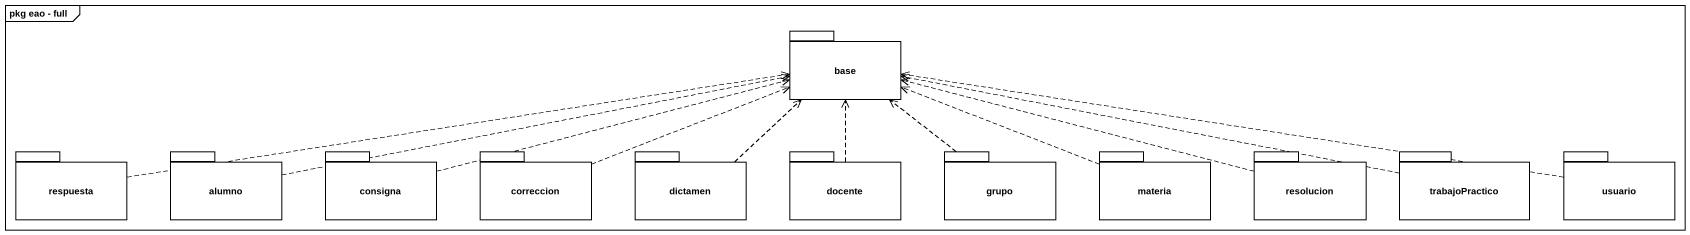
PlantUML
@startuml
mainframe pkg eao - full
package base {
}
package respuesta {
}
package alumno {
}
package consigna {
}
package correccion {
}
package dictamen {
}
package docente {
}
package grupo {
}
package materia {
}
package resolucion {
}
package trabajoPractico {
}
package usuario {
}
respuesta .right.> base
alumno .right.> base
consigna .right.> base
correccion .right.> base
dictamen .up.> base
docente .up.> base
grupo .up.> base
materia .left.> base
resolucion .left.> base
trabajoPractico .left.> base
usuario .left.> base
@enduml
